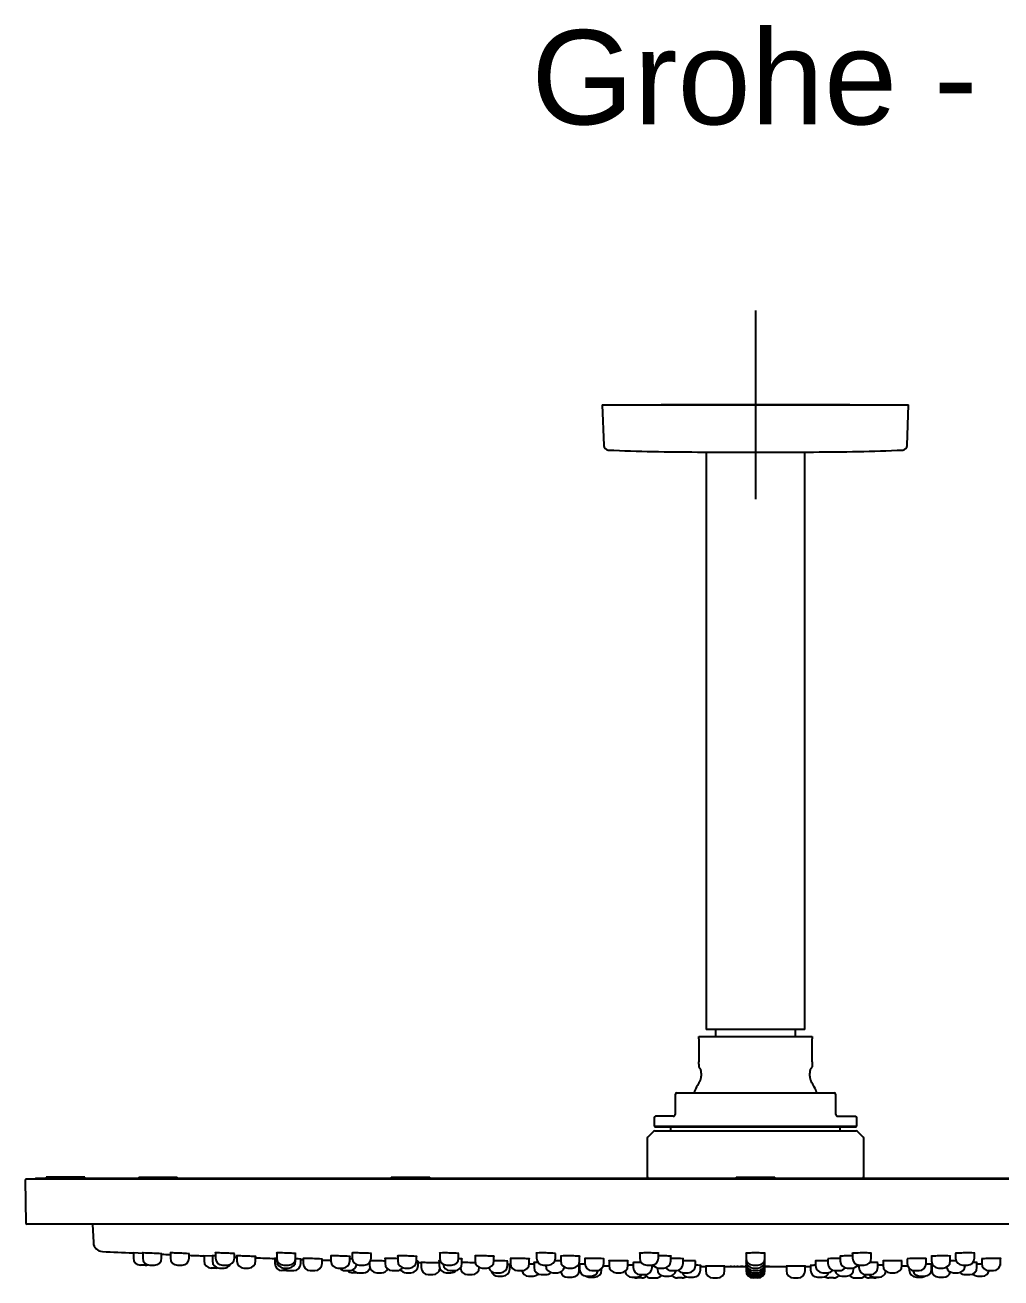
# Model space of a CAD drawing. Header units: millimetres. Extents: x -60 to 7633, y -2614 to 2146.
# Drawn here: x 4665.2 to 4872.3, y -834.6 to -568.9 of the extents above; entities that cross this region are included whole.
import ezdxf
from ezdxf.enums import TextEntityAlignment as Align
from ezdxf.lldxf.tags import DXFTag

# ---------------------------------------------------------------- set-up
doc = ezdxf.new("R2010")
doc.units = ezdxf.units.MM
doc.layers.get('0').update_dxf_attribs({"color": 250})
doc.styles.add('SEACAD_arial_ttf', font='arial.ttf')
tags = doc.linetypes.add('CENTER2', pattern=[28.575, 19.05, -3.175, 3.175, -3.175]).pattern_tags.tags
tags[10:11] = [DXFTag(74, 4), DXFTag(75, 0), DXFTag(340, '0'), DXFTag(46, 0.0), DXFTag(50, 0.0), DXFTag(44, 0.0), DXFTag(45, 0.0)]
tags[8:9] = [DXFTag(74, 4), DXFTag(75, 0), DXFTag(340, '0'), DXFTag(46, 0.0), DXFTag(50, 0.0), DXFTag(44, 0.0), DXFTag(45, 0.0)]
tags[6:7] = [DXFTag(74, 4), DXFTag(75, 0), DXFTag(340, '0'), DXFTag(46, 0.0), DXFTag(50, 0.0), DXFTag(44, 0.0), DXFTag(45, 0.0)]
tags[4:5] = [DXFTag(74, 4), DXFTag(75, 0), DXFTag(340, '0'), DXFTag(46, 0.0), DXFTag(50, 0.0), DXFTag(44, 0.0), DXFTag(45, 0.0)]

msp = doc.modelspace()

# ---------------------------------------------------------------- linework, layer by layer
at = {"linetype": 'CENTER2'}
for p, q in [((4820.18, -629.44), (4820.18, -669.44)), ((4840.18, -649.44), (4800.18, -649.44))]:
    msp.add_line(p, q, dxfattribs=at)
at = {"linetype": 'Continuous'}
for p, q in [((4787.68, -649.44), (4852.68, -649.44)), ((4787.68, -649.44), (4787.98, -658.06)), ((4809.7, -649.44), (4830.66, -649.44)), ((4852.38, -658.06), (4852.68, -649.44)), ((4807.88, -659.44), (4832.48, -659.44)), ((4809.68, -659.44), (4809.68, -781.94)), ((4830.68, -781.94), (4830.68, -659.44)), ((4808.18, -783.94), (4808.18, -783.44)), ((4808.18, -783.44), (4832.18, -783.44)), ((4808.18, -783.94), (4808.18, -788.81)), ((4830.68, -781.94), (4809.68, -781.94)), ((4811.68, -781.94), (4811.68, -783.44)), ((4828.68, -783.44), (4828.68, -781.94)), ((4832.18, -783.44), (4832.18, -783.94)), ((4832.18, -788.81), (4832.18, -783.94)), ((4808.18, -789.29), (4808.18, -788.81)), ((4832.18, -788.81), (4832.18, -789.29)), ((4808.18, -789.29), (4808.18, -789.88)), ((4808.68, -791.21), (4808.68, -791.85)), ((4831.68, -791.85), (4831.68, -791.21)), ((4832.18, -789.29), (4832.18, -789.88)), ((4803.18, -795.87), (4803.18, -795.64)), ((4803.18, -799.84), (4803.18, -795.87)), ((4803.48, -795.34), (4836.88, -795.34)), ((4837.18, -795.64), (4837.18, -795.87)), ((4837.18, -795.87), (4837.18, -799.84)), ((4798.68, -800.64), (4798.68, -802.44)), ((4798.68, -802.44), (4841.68, -802.44)), ((4798.68, -802.44), (4798.88, -802.64)), ((4802.68, -800.34), (4798.98, -800.34)), ((4837.68, -800.34), (4841.38, -800.34)), ((4841.48, -802.64), (4841.68, -802.44)), ((4841.68, -802.44), (4841.68, -800.64)), ((4797.18, -805.15), (4797.18, -813.14)), ((4798.54, -803.58), (4797.33, -804.79)), ((4841.48, -802.64), (4798.88, -802.64)), ((4798.89, -803.44), (4841.48, -803.44)), ((4802.18, -802.84), (4802.18, -803.44)), ((4838.18, -803.44), (4838.18, -802.84)), ((4843.04, -804.79), (4841.83, -803.58)), ((4843.18, -813.14), (4843.18, -805.15)), ((4665.19, -813.95), (4665.35, -822.95)), ((4974.88, -813.64), (4665.49, -813.64)), ((4667.48, -813.44), (4667.28, -813.64)), ((4973.08, -813.64), (4667.28, -813.64)), ((4667.28, -813.64), (4667.28, -813.64)), ((4667.48, -813.44), (4972.88, -813.44)), ((4677.88, -813.24), (4669.68, -813.24)), ((4669.68, -813.24), (4669.68, -813.44)), ((4677.88, -813.44), (4677.88, -813.24)), ((4689.3, -813.24), (4697.5, -813.24)), ((4689.3, -813.24), (4689.3, -813.44)), ((4697.5, -813.44), (4697.5, -813.24)), ((4742.88, -813.24), (4751.08, -813.24)), ((4742.88, -813.24), (4742.88, -813.44)), ((4751.08, -813.44), (4751.08, -813.24)), ((4816.08, -813.24), (4824.28, -813.24)), ((4816.08, -813.24), (4816.08, -813.44)), ((4824.28, -813.44), (4824.28, -813.24)), ((4974.72, -823.24), (4665.65, -823.24)), ((4679.48, -823.24), (4679.69, -827.13)), ((4690.22, -829.41), (4688.13, -829.32)), ((4688.18, -829.3), (4688.18, -830.41)), ((4690.16, -829.3), (4690.16, -830.41)), ((4694.16, -830.41), (4694.16, -829.49)), ((4696.02, -829.3), (4696.02, -830.41)), ((4700.02, -830.41), (4700.02, -829.49)), ((4704.99, -830.02), (4703.13, -829.95)), ((4703.18, -829.91), (4703.18, -831.02)), ((4704.93, -829.91), (4704.93, -831.02)), ((4705.6, -829.3), (4705.6, -830.41)), ((4709.6, -830.41), (4709.6, -829.48)), ((4710.12, -829.91), (4710.12, -831.02)), ((4714.12, -831.02), (4714.12, -830.09)), ((4718.6, -830.51), (4718.13, -830.49)), ((4718.18, -830.45), (4718.18, -831.56)), ((4718.59, -829.91), (4718.59, -831.02)), ((4718.6, -829.3), (4718.6, -830.41)), ((4722.59, -831.02), (4722.59, -830.56)), ((4722.6, -830.41), (4722.6, -829.47)), ((4723.7, -831.56), (4723.7, -830.63)), ((4724.21, -830.45), (4724.21, -831.56)), ((4728.21, -831.56), (4728.21, -830.62)), ((4730.09, -829.91), (4730.09, -831.02)), ((4734.09, -831.02), (4734.09, -830.07)), ((4734.62, -829.3), (4734.62, -830.41)), ((4738.31, -831.33), (4738.31, -832.02)), ((4738.62, -830.41), (4738.62, -829.45)), ((4741.58, -830.45), (4741.58, -831.56)), ((4744.26, -829.91), (4744.26, -831.02)), ((4748.26, -831.02), (4748.26, -830.06)), ((4748.57, -832.02), (4748.57, -831.07)), ((4749.25, -831.3), (4749.25, -832.41)), ((4753.07, -830.91), (4753.07, -832.02)), ((4753.18, -829.3), (4753.18, -830.41)), ((4757.18, -830.41), (4757.18, -829.44)), ((4757.9, -831.56), (4757.9, -830.6)), ((4760.68, -829.91), (4760.68, -831.02)), ((4764.68, -831.02), (4764.68, -830.05)), ((4767.55, -832.02), (4767.55, -831.05)), ((4768.02, -832.73), (4768.02, -831.76)), ((4768.18, -830.45), (4768.18, -831.56)), ((4772.18, -831.56), (4772.18, -830.59)), ((4773.19, -831.3), (4773.19, -832.41)), ((4773.72, -829.3), (4773.72, -830.41)), ((4777.72, -830.41), (4777.72, -829.42)), ((4778.85, -829.91), (4778.85, -831.02)), ((4782.83, -831.7), (4782.83, -832.73)), ((4782.85, -831.02), (4782.85, -830.04)), ((4783.98, -830.45), (4783.98, -831.56)), ((4787.98, -831.56), (4787.98, -830.57)), ((4789.11, -831), (4789.11, -832.02)), ((4793.11, -832.02), (4793.11, -831.03)), ((4794.24, -831.39), (4794.24, -832.41)), ((4795.61, -829.38), (4795.61, -830.41)), ((4799.61, -830.41), (4799.61, -829.41)), ((4802.21, -831.02), (4802.21, -830.02)), ((4804.82, -831.56), (4804.82, -830.56)), ((4807.42, -832.02), (4807.42, -831.02)), ((4818.18, -829.4), (4818.18, -830.41)), ((4818.18, -830.41), (4818.18, -831.02)), ((4818.18, -831.02), (4818.18, -831.56)), ((4818.18, -831.56), (4818.18, -832.02)), ((4822.18, -830.41), (4822.18, -829.39)), ((4822.18, -831.02), (4822.18, -830.41)), ((4822.18, -831.56), (4822.18, -831.02)), ((4822.18, -832.02), (4822.18, -831.56)), ((4832.94, -831.03), (4832.94, -832.02)), ((4835.55, -830.56), (4835.55, -831.56)), ((4838.15, -830.03), (4838.15, -831.02)), ((4840.76, -829.41), (4840.76, -830.41)), ((4844.76, -830.41), (4844.76, -829.38)), ((4846.12, -832.41), (4846.12, -831.39)), ((4847.25, -831.04), (4847.25, -832.02)), ((4851.25, -832.02), (4851.25, -830.99)), ((4852.38, -830.58), (4852.38, -831.56)), ((4856.38, -831.56), (4856.38, -830.45)), ((4857.52, -830.04), (4857.52, -831.02)), ((4857.54, -832.73), (4857.54, -831.7)), ((4861.52, -831.02), (4861.52, -829.91)), ((4862.65, -829.43), (4862.65, -830.41)), ((4866.65, -830.41), (4866.65, -829.3)), ((4867.18, -832.41), (4867.18, -831.3)), ((4868.18, -830.59), (4868.18, -831.56)), ((4872.18, -831.56), (4872.18, -830.45)), ((4690.68, -831.91), (4689.68, -831.91)), ((4691.66, -831.91), (4692.66, -831.91)), ((4697.52, -831.91), (4698.52, -831.91)), ((4705.68, -832.52), (4704.68, -832.52)), ((4706.43, -832.52), (4707.43, -832.52)), ((4707.1, -831.91), (4708.1, -831.91)), ((4711.62, -832.52), (4712.62, -832.52)), ((4720.68, -833.06), (4719.68, -833.06)), ((4720.09, -832.52), (4721.09, -832.52)), ((4720.1, -831.91), (4721.1, -831.91)), ((4721.2, -833.06), (4722.2, -833.06)), ((4725.71, -833.06), (4726.71, -833.06)), ((4731.59, -832.52), (4732.59, -832.52)), ((4733.08, -833.06), (4734.08, -833.06)), ((4735.68, -833.52), (4734.68, -833.52)), ((4735.97, -833.52), (4736.97, -833.52)), ((4736.12, -831.91), (4737.12, -831.91)), ((4739.81, -833.52), (4740.81, -833.52)), ((4743.08, -833.06), (4744.08, -833.06)), ((4745.76, -832.52), (4746.76, -832.52)), ((4746.07, -833.52), (4747.07, -833.52)), ((4750.75, -833.91), (4751.75, -833.91)), ((4754.57, -833.52), (4755.57, -833.52)), ((4754.68, -831.91), (4755.68, -831.91)), ((4755.4, -833.06), (4756.4, -833.06)), ((4759.06, -833.91), (4760.06, -833.91)), ((4761.56, -832.41), (4761.56, -832.39)), ((4762.18, -832.52), (4763.18, -832.52)), ((4765.05, -833.52), (4766.05, -833.52)), ((4765.52, -834.23), (4766.52, -834.23)), ((4769.68, -833.06), (4770.68, -833.06)), ((4772.05, -834.23), (4773.05, -834.23)), ((4774.69, -833.91), (4775.69, -833.91)), ((4775.22, -831.91), (4776.22, -831.91)), ((4775.68, -831.91), (4775.68, -832.02)), ((4777.18, -833.52), (4778.18, -833.52)), ((4780.35, -832.52), (4781.35, -832.52)), ((4782.79, -832.96), (4782.79, -831.99)), ((4784.33, -834.23), (4785.33, -834.23)), ((4785.48, -833.06), (4786.48, -833.06)), ((4787.54, -832.96), (4787.54, -832.62)), ((4790.61, -833.52), (4791.61, -833.52)), ((4795.74, -833.91), (4796.74, -833.91)), ((4797.11, -831.91), (4798.11, -831.91)), ((4798.24, -832.41), (4798.24, -831.9)), ((4799.37, -832.48), (4799.37, -832.73)), ((4799.71, -832.52), (4800.71, -832.52)), ((4800.87, -834.23), (4801.87, -834.23)), ((4802.32, -833.06), (4803.32, -833.06)), ((4804.92, -833.52), (4805.92, -833.52)), ((4808.5, -832.96), (4808.5, -831.97)), ((4808.5, -832.19), (4809.63, -832.19)), ((4809.63, -832.12), (4809.63, -833.13)), ((4813.63, -833.13), (4813.63, -832.13)), ((4813.63, -832.19), (4818.18, -832.19)), ((4814.4, -832.19), (4814.41, -832.19)), ((4814.41, -832.19), (4814.4, -832.19)), ((4814.41, -832.19), (4814.45, -832.19)), ((4814.45, -832.19), (4814.51, -832.19)), ((4814.51, -832.19), (4814.58, -832.19)), ((4814.58, -832.19), (4814.67, -832.19)), ((4814.82, -832.19), (4814.81, -832.19)), ((4814.81, -832.19), (4814.81, -832.19)), ((4814.86, -832.19), (4814.82, -832.19)), ((4814.82, -832.19), (4814.82, -832.19)), ((4814.91, -832.19), (4814.86, -832.19)), ((4814.86, -832.19), (4814.86, -832.19)), ((4814.99, -832.19), (4814.91, -832.19)), ((4814.91, -832.19), (4814.91, -832.19)), ((4815.07, -832.19), (4814.99, -832.19)), ((4814.99, -832.19), (4814.99, -832.19)), ((4815.07, -832.19), (4815.07, -832.19)), ((4815.24, -832.19), (4815.24, -832.19)), ((4815.41, -832.19), (4815.41, -832.19)), ((4815.66, -832.19), (4815.57, -832.19)), ((4815.57, -832.19), (4815.57, -832.19)), ((4815.73, -832.19), (4815.66, -832.19)), ((4815.66, -832.19), (4815.66, -832.19)), ((4815.79, -832.19), (4815.73, -832.19)), ((4815.73, -832.19), (4815.73, -832.19)), ((4815.79, -832.19), (4815.79, -832.19)), ((4815.83, -832.19), (4815.83, -832.19)), ((4815.84, -832.19), (4815.85, -832.19)), ((4815.85, -832.19), (4815.84, -832.19)), ((4815.85, -832.19), (4815.89, -832.19)), ((4815.89, -832.19), (4815.95, -832.19)), ((4815.95, -832.19), (4816.03, -832.19)), ((4816.03, -832.19), (4816.11, -832.19)), ((4816.26, -832.19), (4816.25, -832.19)), ((4816.25, -832.19), (4816.25, -832.19)), ((4816.3, -832.19), (4816.26, -832.19)), ((4816.26, -832.19), (4816.26, -832.19)), ((4816.36, -832.19), (4816.3, -832.19)), ((4816.3, -832.19), (4816.3, -832.19)), ((4816.43, -832.19), (4816.36, -832.19)), ((4816.36, -832.19), (4816.36, -832.19)), ((4816.52, -832.19), (4816.43, -832.19)), ((4816.43, -832.19), (4816.43, -832.19)), ((4816.52, -832.19), (4816.52, -832.19)), ((4816.61, -832.19), (4816.69, -832.19)), ((4816.68, -832.19), (4816.68, -832.19)), ((4816.69, -832.19), (4816.76, -832.19)), ((4816.76, -832.19), (4816.82, -832.19)), ((4816.82, -832.19), (4816.86, -832.19)), ((4816.86, -832.19), (4816.84, -832.19)), ((4816.84, -832.19), (4816.84, -832.19)), ((4816.85, -832.19), (4816.85, -832.19)), ((4816.87, -832.19), (4816.86, -832.19)), ((4816.86, -832.19), (4816.87, -832.19)), ((4816.86, -832.19), (4816.86, -832.19)), ((4816.87, -832.19), (4816.87, -832.19)), ((4816.87, -832.19), (4816.87, -832.19)), ((4817.1, -832.19), (4817.01, -832.19)), ((4817.01, -832.19), (4817.01, -832.19)), ((4817.17, -832.19), (4817.1, -832.19)), ((4817.1, -832.19), (4817.1, -832.19)), ((4817.23, -832.19), (4817.17, -832.19)), ((4817.17, -832.19), (4817.17, -832.19)), ((4817.22, -832.19), (4817.25, -832.19)), ((4817.27, -832.19), (4817.23, -832.19)), ((4817.23, -832.19), (4817.23, -832.19)), ((4817.25, -832.19), (4817.27, -832.19)), ((4817.28, -832.19), (4817.27, -832.19)), ((4817.27, -832.19), (4817.28, -832.19)), ((4817.27, -832.19), (4817.27, -832.19)), ((4817.28, -832.19), (4817.28, -832.19)), ((4817.28, -832.19), (4817.3, -832.19)), ((4817.3, -832.19), (4817.28, -832.19)), ((4817.33, -832.19), (4817.3, -832.19)), ((4817.39, -832.19), (4817.33, -832.19)), ((4817.47, -832.19), (4817.39, -832.19)), ((4817.55, -832.19), (4817.47, -832.19)), ((4817.69, -832.19), (4817.7, -832.19)), ((4817.69, -832.19), (4817.69, -832.19)), ((4817.7, -832.19), (4817.74, -832.19)), ((4817.7, -832.19), (4817.7, -832.19)), ((4817.74, -832.19), (4817.8, -832.19)), ((4817.74, -832.19), (4817.74, -832.19)), ((4817.8, -832.19), (4817.87, -832.19)), ((4817.8, -832.19), (4817.8, -832.19)), ((4817.87, -832.19), (4817.96, -832.19)), ((4817.87, -832.19), (4817.87, -832.19)), ((4817.96, -832.19), (4817.96, -832.19)), ((4818.13, -832.19), (4818.05, -832.19)), ((4818.12, -832.19), (4818.12, -832.19)), ((4818.18, -832.19), (4818.13, -832.19)), ((4818.18, -832.02), (4818.18, -832.41)), ((4818.18, -832.41), (4818.18, -832.73)), ((4818.18, -832.73), (4818.18, -832.96)), ((4818.18, -832.96), (4818.18, -833.13)), ((4819.68, -831.91), (4820.68, -831.91)), ((4819.68, -832.52), (4820.68, -832.52)), ((4819.68, -833.06), (4820.68, -833.06)), ((4819.68, -833.52), (4820.68, -833.52)), ((4819.68, -833.91), (4820.68, -833.91)), ((4819.68, -834.23), (4820.68, -834.23)), ((4822.18, -832.41), (4822.18, -832.02)), ((4822.18, -832.19), (4826.73, -832.19)), ((4822.18, -832.73), (4822.18, -832.41)), ((4822.18, -832.96), (4822.18, -832.73)), ((4822.18, -833.13), (4822.18, -832.96)), ((4822.19, -832.19), (4822.23, -832.19)), ((4822.2, -832.19), (4822.4, -832.19)), ((4822.32, -832.19), (4822.23, -832.19)), ((4822.23, -832.19), (4822.26, -832.19)), ((4822.23, -832.19), (4822.23, -832.19)), ((4822.26, -832.19), (4822.29, -832.19)), ((4822.29, -832.19), (4822.33, -832.19)), ((4822.39, -832.19), (4822.32, -832.19)), ((4822.32, -832.19), (4822.32, -832.19)), ((4822.33, -832.19), (4822.36, -832.19)), ((4822.36, -832.19), (4822.39, -832.19)), ((4822.47, -832.19), (4822.39, -832.19)), ((4822.39, -832.19), (4822.41, -832.19)), ((4822.39, -832.19), (4822.39, -832.19)), ((4822.4, -832.19), (4822.62, -832.19)), ((4822.41, -832.19), (4822.43, -832.19)), ((4822.43, -832.19), (4822.45, -832.19)), ((4822.45, -832.19), (4822.46, -832.19)), ((4822.46, -832.19), (4822.47, -832.19)), ((4822.53, -832.19), (4822.47, -832.19)), ((4822.47, -832.19), (4822.47, -832.19)), ((4822.47, -832.19), (4822.47, -832.19)), ((4822.47, -832.19), (4822.47, -832.19)), ((4822.47, -832.19), (4822.47, -832.19)), ((4822.62, -832.19), (4822.53, -832.19)), ((4822.53, -832.19), (4822.53, -832.19)), ((4822.69, -832.19), (4822.62, -832.19)), ((4822.62, -832.19), (4822.62, -832.19)), ((4822.76, -832.19), (4822.69, -832.19)), ((4822.69, -832.19), (4822.69, -832.19)), ((4822.82, -832.19), (4822.76, -832.19)), ((4822.76, -832.19), (4822.76, -832.19)), ((4822.76, -832.19), (4823.35, -832.19)), ((4822.87, -832.19), (4822.82, -832.19)), ((4822.82, -832.19), (4822.82, -832.19)), ((4822.92, -832.19), (4822.87, -832.19)), ((4822.87, -832.19), (4822.87, -832.19)), ((4822.97, -832.19), (4822.92, -832.19)), ((4822.92, -832.19), (4822.92, -832.19)), ((4823.01, -832.19), (4822.97, -832.19)), ((4822.97, -832.19), (4822.97, -832.19)), ((4823.06, -832.19), (4823.01, -832.19)), ((4823.01, -832.19), (4823.01, -832.19)), ((4823.1, -832.19), (4823.06, -832.19)), ((4823.06, -832.19), (4823.06, -832.19)), ((4823.12, -832.19), (4823.1, -832.19)), ((4823.1, -832.19), (4823.1, -832.19)), ((4823.12, -832.19), (4823.12, -832.19)), ((4823.18, -832.19), (4823.18, -832.19)), ((4823.18, -832.19), (4823.18, -832.19)), ((4826.73, -832.13), (4826.73, -833.13)), ((4830.73, -833.13), (4830.73, -832.12)), ((4830.73, -832.19), (4831.86, -832.19)), ((4831.86, -831.97), (4831.86, -832.96)), ((4834.44, -833.52), (4835.44, -833.52)), ((4837.05, -833.06), (4838.05, -833.06)), ((4838.49, -834.23), (4839.49, -834.23)), ((4839.65, -832.52), (4840.65, -832.52)), ((4840.99, -832.73), (4840.99, -832.48)), ((4842.12, -831.9), (4842.12, -832.41)), ((4842.26, -831.91), (4843.26, -831.91)), ((4843.62, -833.91), (4844.62, -833.91)), ((4848.75, -833.52), (4849.75, -833.52)), ((4852.82, -832.62), (4852.82, -832.96)), ((4853.88, -833.06), (4854.88, -833.06)), ((4855.04, -834.23), (4856.04, -834.23)), ((4857.58, -831.99), (4857.58, -832.96)), ((4859.02, -832.52), (4860.02, -832.52)), ((4862.18, -833.52), (4863.18, -833.52)), ((4864.15, -831.91), (4865.15, -831.91)), ((4864.68, -832.02), (4864.68, -831.91)), ((4864.68, -833.91), (4865.68, -833.91)), ((4867.31, -834.23), (4868.31, -834.23)), ((4869.68, -833.06), (4870.68, -833.06)), ((4780.29, -834.46), (4781.29, -834.46)), ((4785.04, -834.46), (4786.04, -834.46)), ((4793.97, -834.46), (4794.97, -834.46)), ((4796.06, -834.63), (4795.06, -834.63)), ((4798.03, -834.63), (4799.03, -834.63)), ((4804.61, -834.63), (4803.61, -834.63)), ((4806, -834.46), (4807, -834.46)), ((4811.13, -834.63), (4812.13, -834.63)), ((4819.68, -834.46), (4820.68, -834.46)), ((4820.68, -834.63), (4819.68, -834.63)), ((4828.23, -834.63), (4829.23, -834.63)), ((4833.36, -834.46), (4834.36, -834.46)), ((4836.75, -834.63), (4835.75, -834.63)), ((4841.33, -834.63), (4842.33, -834.63)), ((4845.3, -834.63), (4844.3, -834.63)), ((4845.39, -834.46), (4846.39, -834.46)), ((4854.32, -834.46), (4855.32, -834.46)), ((4859.08, -834.46), (4860.08, -834.46))]:
    msp.add_line(p, q, dxfattribs=at)
for centre, radius, start, end in [((4788.98, -658.02), 1, 182, 267.657), ((4809.38, -159.44), 500, 267.657, 269.8276), ((4830.98, -159.44), 500, 270.1724, 272.343), ((4851.38, -658.02), 1, 272.343, 358), ((4806.68, -791.21), 2, 0, 41.4342), ((4806.68, -791.85), 2, 327.5383, 0), ((4833.68, -791.21), 2, 138.5668, 180), ((4833.68, -791.85), 2, 180, 212.4617), ((4820.18, -800.44), 14, 147.5383, 158.6364), ((4820.18, -800.44), 14, 21.3636, 32.4617), ((4803.48, -795.64), 0.3, 90, 180), ((4836.88, -795.64), 0.3, 0, 90), ((4802.68, -799.84), 0.5, 321.3178, 0), ((4837.68, -799.84), 0.5, 180, 218.6822), ((4798.98, -800.64), 0.3, 90, 180), ((4802.68, -799.84), 0.5, 270, 321.3178), ((4837.68, -799.84), 0.5, 218.6822, 270), ((4841.38, -800.64), 0.3, 0, 90), ((4797.68, -805.15), 0.5, 135, 180), ((4798.89, -803.94), 0.5, 90, 135), ((4802.38, -802.84), 0.2, 90, 180), ((4837.98, -802.84), 0.2, 0, 90), ((4841.48, -803.94), 0.5, 45, 90), ((4842.68, -805.15), 0.5, 0, 45), ((4797.48, -813.14), 0.3, 180, 270), ((4842.88, -813.14), 0.3, 270, 0), ((4665.49, -813.94), 0.3, 90, 181), ((4665.65, -822.94), 0.3, 181, 270), ((4681.69, -827.03), 2, 183, 267.3522), ((4820.18, 2167.77), 3000, 267.35218, 267.47722), ((4689.68, -830.41), 1.5, 180, 270), ((4691.66, -830.41), 1.5, 180, 270), ((4692.66, -830.41), 1.5, 270, 0), ((4820.18, 2167.77), 3000, 267.59239, 267.62804), ((4697.52, -830.41), 1.5, 180, 270), ((4698.52, -830.41), 1.5, 270, 0), ((4820.18, 2167.77), 3000, 267.7045, 267.76401), ((4704.68, -831.02), 1.5, 180, 270), ((4706.43, -831.02), 1.5, 180, 270), ((4707.1, -830.41), 1.5, 180, 270), ((4707.43, -831.02), 1.5, 270, 330.107), ((4708.1, -830.41), 1.5, 270, 0), ((4820.18, 2167.77), 3000, 267.88754, 267.89745), ((4711.62, -831.02), 1.5, 180, 270), ((4712.62, -831.02), 1.5, 270, 0), ((4820.18, 2167.77), 3000, 267.97389, 268.05071), ((4719.68, -831.56), 1.5, 180, 270), ((4720.09, -831.02), 1.5, 180, 270), ((4720.1, -830.41), 1.5, 180, 270), ((4721.09, -831.02), 1.5, 270, 0), ((4721.1, -830.41), 1.5, 270, 0), ((4722.2, -831.56), 1.5, 270, 0), ((4820.18, 2167.77), 3000, 268.15704, 268.16681), ((4725.71, -831.56), 1.5, 180, 270), ((4726.71, -831.56), 1.5, 270, 0), ((4820.18, 2167.77), 3000, 268.24324, 268.27905), ((4731.59, -831.02), 1.5, 180, 270), ((4732.59, -831.02), 1.5, 270, 0), ((4734.08, -831.56), 1.5, 270, 350.7815), ((4736.12, -830.41), 1.5, 180, 270), ((4737.12, -830.41), 1.5, 270, 0), ((4743.08, -831.56), 1.5, 180, 270), ((4745.76, -831.02), 1.5, 180, 270), ((4746.76, -831.02), 1.5, 270, 0), ((4820.18, 2167.77), 3000, 268.63218, 268.64509), ((4754.68, -830.41), 1.5, 180, 270), ((4755.4, -831.56), 1.5, 185.133, 270), ((4755.68, -830.41), 1.5, 270, 0), ((4756.4, -831.56), 1.5, 270, 0), ((4762.18, -831.02), 1.5, 180, 270), ((4763.18, -831.02), 1.5, 270, 0), ((4820.18, 2167.77), 3000, 269.00368, 269.00713), ((4769.68, -831.56), 1.5, 180, 270), ((4770.68, -831.56), 1.5, 270, 0), ((4775.22, -830.41), 1.5, 180, 270), ((4776.22, -830.41), 1.5, 270, 0), ((4780.35, -831.02), 1.5, 180, 270), ((4781.35, -831.02), 1.5, 270, 0), ((4785.48, -831.56), 1.5, 180, 270), ((4786.48, -831.56), 1.5, 270, 0), ((4797.11, -830.41), 1.5, 180, 270), ((4798.11, -830.41), 1.5, 270, 0), ((4800.71, -831.02), 1.5, 270, 0), ((4803.32, -831.56), 1.5, 270, 0), ((4819.68, -830.41), 1.5, 180, 270), ((4819.68, -831.02), 1.5, 180, 270), ((4819.68, -831.56), 1.5, 180, 270), ((4820.68, -830.41), 1.5, 270, 0), ((4820.68, -831.02), 1.5, 270, 0), ((4820.68, -831.56), 1.5, 270, 0), ((4837.05, -831.56), 1.5, 180, 270), ((4839.65, -831.02), 1.5, 180, 270), ((4842.26, -830.41), 1.5, 180, 270), ((4843.26, -830.41), 1.5, 270, 0), ((4853.88, -831.56), 1.5, 180, 270), ((4854.88, -831.56), 1.5, 270, 0), ((4859.02, -831.02), 1.5, 180, 270), ((4860.02, -831.02), 1.5, 270, 0), ((4864.15, -830.41), 1.5, 180, 270), ((4865.15, -830.41), 1.5, 270, 0), ((4869.68, -831.56), 1.5, 180, 270), ((4870.68, -831.56), 1.5, 270, 0), ((4820.18, 2167.77), 3000, 270.99287, 270.99632), ((4690.68, -830.41), 1.5, 270, 288.9654), ((4705.68, -831.02), 1.5, 270, 284.4205), ((4721.2, -831.56), 1.5, 219.8599, 270), ((4720.68, -831.56), 1.5, 270, 279.9666), ((4733.08, -831.56), 1.5, 219.8855, 270), ((4734.68, -832.02), 1.5, 223.7382, 270), ((4735.97, -832.02), 1.5, 215.7309, 270), ((4735.68, -832.02), 1.5, 270, 275.573), ((4736.97, -832.02), 1.5, 270, 340.8965), ((4739.81, -832.02), 1.5, 180, 270), ((4740.81, -832.02), 1.5, 270, 332.0687), ((4744.08, -831.56), 1.5, 270, 323.8265), ((4746.07, -832.02), 1.5, 213.9346, 270), ((4747.07, -832.02), 1.5, 270, 0), ((4750.75, -832.41), 1.5, 180, 270), ((4751.75, -832.41), 1.5, 270, 349.5843), ((4754.57, -832.02), 1.5, 180, 270), ((4755.57, -832.02), 1.5, 270, 317.5625), ((4759.06, -832.41), 1.5, 183.8166, 270), ((4760.06, -832.41), 1.5, 270, 0), ((4765.05, -832.02), 1.5, 196.9208, 270), ((4765.52, -832.73), 1.5, 197.6397, 270), ((4766.05, -832.02), 1.5, 270, 0), ((4766.52, -832.73), 1.5, 270, 0), ((4772.05, -832.73), 1.5, 192.9636, 270), ((4773.05, -832.73), 1.5, 270, 314.5509), ((4774.69, -832.41), 1.5, 180, 270), ((4777.18, -832.02), 1.5, 180, 270), ((4775.69, -832.41), 1.5, 270, 315.5304), ((4778.18, -832.02), 1.5, 270, 347.5278), ((4780.29, -832.96), 1.5, 195.7384, 270), ((4781.29, -832.96), 1.5, 270, 0), ((4784.33, -832.73), 1.5, 180, 270), ((4785.04, -832.96), 1.5, 237.0542, 270), ((4785.33, -832.73), 1.5, 270, 348.3685), ((4786.04, -832.96), 1.5, 270, 0), ((4820.18, 2167.77), 3000, 269.38338, 269.40658), ((4790.61, -832.02), 1.5, 180, 270), ((4791.61, -832.02), 1.5, 270, 0), ((4793.97, -832.96), 1.5, 190.4765, 270), ((4795.74, -832.41), 1.5, 180, 270), ((4794.97, -832.96), 1.5, 270, 320.722), ((4796.06, -833.13), 1.5, 270, 311.035), ((4796.74, -832.41), 1.5, 270, 0), ((4798.03, -833.13), 1.5, 211.6445, 270), ((4799.71, -831.02), 1.5, 214.1484, 270), ((4799.03, -833.13), 1.5, 270, 321.1425), ((4800.87, -832.73), 1.5, 180, 270), ((4802.32, -831.56), 1.5, 217.1165, 270), ((4801.87, -832.73), 1.5, 270, 347.0396), ((4803.61, -833.13), 1.5, 220.5002, 270), ((4804.92, -832.02), 1.5, 220.078, 270), ((4806, -832.96), 1.5, 200.5311, 270), ((4804.61, -833.13), 1.5, 270, 304.4599), ((4805.92, -832.02), 1.5, 270, 0), ((4807, -832.96), 1.5, 270, 0), ((4811.13, -833.13), 1.5, 180, 270), ((4812.13, -833.13), 1.5, 270, 0), ((4814.75, -643.24), 188.94, 269.9763, 270.0256), ((4820.18, 1167.81), 2000, 269.84599, 269.87555), ((4814.77, -626.45), 205.74, 270.0173, 270.0647), ((4814.75, -645.21), 186.97, 270.0763, 270.1258), ((4815.11, -644.57), 187.62, 269.9893, 270.039), ((4815.13, -626.5), 205.69, 270.03, 270.0777), ((4815.12, -644.45), 187.74, 270.0889, 270.1386), ((4816.05, -643.25), 188.94, 270.0176, 270.0669), ((4820.18, 1167.81), 2000, 269.88728, 269.91684), ((4816.06, -626.45), 205.74, 270.0586, 270.106), ((4816.06, -645.21), 186.98, 270.1176, 270.1671), ((4816.42, -644.57), 187.62, 270.0306, 270.0803), ((4816.42, -626.5), 205.69, 270.0713, 270.119), ((4816.42, -644.45), 187.74, 270.1302, 270.1799), ((4817.36, -643.25), 188.94, 270.0589, 270.1081), ((4820.18, 1167.81), 2000, 269.92857, 269.9427), ((4817.36, -626.45), 205.74, 270.0999, 270.1473), ((4817.37, -645.22), 186.98, 270.1589, 270.2083), ((4817.72, -644.57), 187.62, 270.0719, 270.1216), ((4817.72, -626.5), 205.69, 270.1126, 270.1302), ((4819.68, -832.02), 1.5, 180, 270), ((4819.68, -832.41), 1.5, 180, 270), ((4819.68, -832.73), 1.5, 180, 270), ((4819.68, -832.96), 1.5, 180, 270), ((4819.68, -833.13), 1.5, 180, 270), ((4820.68, -832.02), 1.5, 270, 0), ((4820.68, -832.41), 1.5, 270, 0), ((4820.68, -832.73), 1.5, 270, 0), ((4820.68, -832.96), 1.5, 270, 0), ((4820.68, -833.13), 1.5, 270, 0), ((4820.18, 1167.81), 1999.99, 270.05729, 270.06564), ((4820.18, 1167.81), 2000, 270.0573, 270.06923), ((4820.18, 1167.81), 2000, 270.08995, 270.17478), ((4828.23, -833.13), 1.5, 180, 270), ((4829.23, -833.13), 1.5, 270, 0), ((4833.36, -832.96), 1.5, 180, 270), ((4834.44, -832.02), 1.5, 180, 270), ((4834.36, -832.96), 1.5, 270, 339.4689), ((4835.75, -833.13), 1.5, 235.5401, 270), ((4835.44, -832.02), 1.5, 270, 319.922), ((4836.75, -833.13), 1.5, 270, 319.4998), ((4838.49, -832.73), 1.5, 192.9604, 270), ((4838.05, -831.56), 1.5, 270, 322.8835), ((4839.49, -832.73), 1.5, 270, 0), ((4841.33, -833.13), 1.5, 218.8575, 270), ((4840.65, -831.02), 1.5, 270, 325.8516), ((4843.62, -832.41), 1.5, 180, 270), ((4842.33, -833.13), 1.5, 270, 328.3555), ((4844.3, -833.13), 1.5, 228.965, 270), ((4845.39, -832.96), 1.5, 219.278, 270), ((4844.62, -832.41), 1.5, 270, 0), ((4846.39, -832.96), 1.5, 270, 349.5235), ((4848.75, -832.02), 1.5, 180, 270), ((4849.75, -832.02), 1.5, 270, 0), ((4820.18, 2167.77), 3000, 270.59342, 270.61662), ((4854.32, -832.96), 1.5, 180, 270), ((4855.04, -832.73), 1.5, 191.6315, 270), ((4855.32, -832.96), 1.5, 270, 302.9458), ((4856.04, -832.73), 1.5, 270, 0), ((4859.08, -832.96), 1.5, 180, 270), ((4860.08, -832.96), 1.5, 270, 344.2616), ((4862.18, -832.02), 1.5, 192.4722, 270), ((4863.18, -832.02), 1.5, 270, 0), ((4864.68, -832.41), 1.5, 224.4696, 270), ((4865.68, -832.41), 1.5, 270, 0), ((4867.31, -832.73), 1.5, 225.4491, 270), ((4868.31, -832.73), 1.5, 270, 347.0364), ((4795.06, -833.13), 1.5, 243.0757, 270), ((4845.3, -833.13), 1.5, 270, 296.9243)]:
    msp.add_arc(centre, radius, start, end, dxfattribs=at)
for points, knots in [([(4693.62, -829.46), (4693.24, -829.44), (4692.71, -829.42), (4691.64, -829.37), (4691.1, -829.35), (4690.34, -829.32), (4690.11, -829.32), (4690.11, -829.32), (4690.12, -829.33), (4690.15, -829.33)], [0, 0, 0, 0, 0.125, 0.125, 0.25, 0.25, 0.375, 0.375, 0.4072899, 0.4072899, 0.4072899, 0.4072899]), ([(4699.48, -829.45), (4699.1, -829.43), (4698.57, -829.4), (4697.5, -829.36), (4696.97, -829.34), (4696.2, -829.32), (4695.98, -829.32), (4695.97, -829.33), (4695.97, -829.33), (4695.97, -829.33)], [0, 0, 0, 0, 0.125, 0.125, 0.25, 0.25, 0.375, 0.375, 0.3762044, 0.3762044, 0.3762044, 0.3762044]), ([(4705.58, -829.96), (4705.54, -829.96), (4705.51, -829.96), (4705.1, -829.95), (4704.88, -829.94), (4704.88, -829.95), (4704.89, -829.95), (4704.92, -829.95)], [0.2388243, 0.2388243, 0.2388243, 0.2388243, 0.25, 0.25, 0.375, 0.375, 0.4057825, 0.4057825, 0.4057825, 0.4057825]), ([(4709.06, -829.43), (4708.68, -829.41), (4708.15, -829.39), (4707.08, -829.35), (4706.54, -829.33), (4705.78, -829.32), (4705.55, -829.32), (4705.55, -829.33), (4705.55, -829.33), (4705.55, -829.33)], [0, 0, 0, 0, 0.125, 0.125, 0.25, 0.25, 0.375, 0.375, 0.3763016, 0.3763016, 0.3763016, 0.3763016]), ([(4713.56, -830.06), (4713.18, -830.04), (4712.64, -830.02), (4711.58, -829.98), (4711.04, -829.96), (4710.29, -829.94), (4710.07, -829.94), (4710.07, -829.95), (4710.08, -829.95), (4710.11, -829.96)], [0, 0, 0, 0, 0.125, 0.125, 0.25, 0.25, 0.375, 0.375, 0.4054591, 0.4054591, 0.4054591, 0.4054591]), ([(4714.17, -830.1), (4714.17, -830.1), (4714.17, -830.1), (4714.17, -830.09), (4713.95, -830.08), (4713.56, -830.06)], [0.8743467, 0.8743467, 0.8743467, 0.8743467, 0.875, 0.875, 1, 1, 1, 1]), ([(4718.54, -829.96), (4718.54, -829.96), (4718.54, -829.96), (4718.54, -829.96), (4718.55, -829.96), (4718.58, -829.96)], [0.37446443, 0.37446443, 0.37446443, 0.37446443, 0.375, 0.375, 0.40513298, 0.40513298, 0.40513298, 0.40513298]), ([(4722.06, -829.42), (4721.68, -829.4), (4721.15, -829.37), (4720.08, -829.34), (4719.54, -829.32), (4718.78, -829.32), (4718.55, -829.33), (4718.55, -829.34), (4718.55, -829.34), (4718.55, -829.34)], [0, 0, 0, 0, 0.125, 0.125, 0.25, 0.25, 0.375, 0.375, 0.3763699, 0.3763699, 0.3763699, 0.3763699]), ([(4723.75, -830.63), (4723.75, -830.63), (4723.75, -830.63), (4723.75, -830.63), (4723.52, -830.62), (4723.14, -830.6)], [0.8733154, 0.8733154, 0.8733154, 0.8733154, 0.875, 0.875, 1, 1, 1, 1]), ([(4727.65, -830.59), (4727.26, -830.57), (4726.72, -830.55), (4725.66, -830.52), (4725.12, -830.51), (4724.37, -830.49), (4724.16, -830.49), (4724.17, -830.5), (4724.18, -830.5), (4724.2, -830.5)], [0, 0, 0, 0, 0.125, 0.125, 0.25, 0.25, 0.375, 0.375, 0.4045159, 0.4045159, 0.4045159, 0.4045159]), ([(4728.26, -830.63), (4728.26, -830.63), (4728.26, -830.63), (4728.26, -830.62), (4728.03, -830.61), (4727.65, -830.59)], [0.8731506, 0.8731506, 0.8731506, 0.8731506, 0.875, 0.875, 1, 1, 1, 1]), ([(4733.53, -830.03), (4733.15, -830.01), (4732.61, -829.99), (4731.54, -829.96), (4731.01, -829.95), (4730.26, -829.94), (4730.04, -829.95), (4730.04, -829.97), (4730.05, -829.97), (4730.08, -829.97)], [0, 0, 0, 0, 0.125, 0.125, 0.25, 0.25, 0.375, 0.375, 0.4047918, 0.4047918, 0.4047918, 0.4047918]), ([(4734.14, -830.08), (4734.14, -830.08), (4734.14, -830.08), (4734.14, -830.07), (4733.92, -830.05), (4733.53, -830.03)], [0.8743339, 0.8743339, 0.8743339, 0.8743339, 0.875, 0.875, 1, 1, 1, 1]), ([(4738.08, -829.4), (4737.7, -829.38), (4737.17, -829.36), (4736.1, -829.33), (4735.57, -829.32), (4734.8, -829.32), (4734.58, -829.34), (4734.57, -829.35), (4734.57, -829.35), (4734.57, -829.35)], [0, 0, 0, 0, 0.125, 0.125, 0.25, 0.25, 0.375, 0.375, 0.3763963, 0.3763963, 0.3763963, 0.3763963]), ([(4741.59, -831.04), (4741.23, -831.03), (4740.78, -831.02), (4739.78, -830.99), (4739.25, -830.98), (4738.71, -830.97), (4738.58, -830.97), (4738.49, -830.97)], [0.017695, 0.017695, 0.017695, 0.017695, 0.125, 0.125, 0.25, 0.25, 0.3007, 0.3007, 0.3007, 0.3007]), ([(4744.27, -830.54), (4744.04, -830.53), (4743.8, -830.52), (4743.02, -830.5), (4742.49, -830.49), (4741.74, -830.49), (4741.52, -830.5), (4741.53, -830.51), (4741.54, -830.52), (4741.57, -830.52)], [0.0681058, 0.0681058, 0.0681058, 0.0681058, 0.125, 0.125, 0.25, 0.25, 0.375, 0.375, 0.4038519, 0.4038519, 0.4038519, 0.4038519]), ([(4747.71, -830.02), (4747.32, -830), (4746.79, -829.98), (4745.72, -829.95), (4745.18, -829.94), (4744.43, -829.95), (4744.21, -829.96), (4744.21, -829.98), (4744.23, -829.98), (4744.25, -829.99)], [0, 0, 0, 0, 0.125, 0.125, 0.25, 0.25, 0.375, 0.375, 0.4044401, 0.4044401, 0.4044401, 0.4044401]), ([(4748.31, -830.07), (4748.31, -830.07), (4748.31, -830.07), (4748.31, -830.06), (4748.09, -830.04), (4747.71, -830.02)], [0.8743629, 0.8743629, 0.8743629, 0.8743629, 0.875, 0.875, 1, 1, 1, 1]), ([(4752.7, -831.44), (4752.31, -831.43), (4751.78, -831.42), (4750.71, -831.39), (4750.18, -831.38), (4749.42, -831.37), (4749.2, -831.36), (4749.2, -831.37), (4749.21, -831.37), (4749.24, -831.37)], [0, 0, 0, 0, 0.125, 0.125, 0.25, 0.25, 0.375, 0.375, 0.4074593, 0.4074593, 0.4074593, 0.4074593]), ([(4753.28, -830.97), (4753.11, -830.97), (4753.02, -830.97), (4753.02, -830.98), (4753.03, -830.99), (4753.06, -830.99)], [0.2950435, 0.2950435, 0.2950435, 0.2950435, 0.375, 0.375, 0.4071183, 0.4071183, 0.4071183, 0.4071183]), ([(4756.65, -829.39), (4756.27, -829.37), (4755.74, -829.35), (4754.67, -829.32), (4754.13, -829.32), (4753.36, -829.33), (4753.14, -829.35), (4753.13, -829.37), (4753.13, -829.37), (4753.13, -829.37)], [0, 0, 0, 0, 0.125, 0.125, 0.25, 0.25, 0.375, 0.375, 0.3763929, 0.3763929, 0.3763929, 0.3763929]), ([(4757.95, -830.61), (4757.95, -830.61), (4757.95, -830.61), (4757.95, -830.59), (4757.72, -830.57), (4757.34, -830.55)], [0.8730071, 0.8730071, 0.8730071, 0.8730071, 0.875, 0.875, 1, 1, 1, 1]), ([(4760.78, -831.42), (4760.43, -831.41), (4760, -831.4), (4759.03, -831.38), (4758.49, -831.37), (4758.03, -831.37), (4757.96, -831.36), (4757.89, -831.36)], [0.023227, 0.023227, 0.023227, 0.023227, 0.125, 0.125, 0.25, 0.25, 0.2765183, 0.2765183, 0.2765183, 0.2765183]), ([(4764.13, -830), (4763.74, -829.98), (4763.21, -829.97), (4762.14, -829.95), (4761.61, -829.94), (4760.85, -829.95), (4760.63, -829.97), (4760.63, -829.98)], [0, 0, 0, 0, 0.125, 0.125, 0.25, 0.25, 0.3745401, 0.3745401, 0.3745401, 0.3745401]), ([(4764.73, -830.06), (4764.73, -830.06), (4764.73, -830.06), (4764.73, -830.05), (4764.51, -830.02), (4764.13, -830)], [0.874414, 0.874414, 0.874414, 0.874414, 0.875, 0.875, 1, 1, 1, 1]), ([(4767, -831.02), (4766.62, -831), (4766.09, -830.99), (4765.25, -830.97), (4764.95, -830.97), (4764.67, -830.97)], [0, 0, 0, 0, 0.125, 0.125, 0.1959764, 0.1959764, 0.1959764, 0.1959764]), ([(4768.07, -831.76), (4768.07, -831.76), (4768.07, -831.76), (4768.07, -831.76), (4767.88, -831.76), (4767.55, -831.75)], [0.8745876, 0.8745876, 0.8745876, 0.8745876, 0.875, 0.875, 0.9900341, 0.9900341, 0.9900341, 0.9900341]), ([(4771.62, -830.54), (4771.23, -830.53), (4770.69, -830.51), (4769.62, -830.49), (4769.09, -830.49), (4768.35, -830.5), (4768.13, -830.51), (4768.13, -830.53)], [0, 0, 0, 0, 0.125, 0.125, 0.25, 0.25, 0.3732714, 0.3732714, 0.3732714, 0.3732714]), ([(4772.23, -830.6), (4772.23, -830.6), (4772.23, -830.6), (4772.23, -830.58), (4772, -830.56), (4771.62, -830.54)], [0.8730932, 0.8730932, 0.8730932, 0.8730932, 0.875, 0.875, 1, 1, 1, 1]), ([(4773.2, -831.72), (4772.99, -831.71), (4772.77, -831.71), (4772.41, -831.7), (4772.28, -831.7), (4772.15, -831.7)], [0.07343476, 0.07343476, 0.07343476, 0.07343476, 0.125, 0.125, 0.15609293, 0.15609293, 0.15609293, 0.15609293]), ([(4774.1, -831.36), (4773.97, -831.36), (4773.85, -831.36), (4773.36, -831.37), (4773.14, -831.37), (4773.14, -831.38), (4773.14, -831.38), (4773.14, -831.38)], [0.2143007, 0.2143007, 0.2143007, 0.2143007, 0.25, 0.25, 0.375, 0.375, 0.3750696, 0.3750696, 0.3750696, 0.3750696]), ([(4777.18, -829.37), (4776.8, -829.35), (4776.27, -829.34), (4775.2, -829.32), (4774.66, -829.32), (4773.9, -829.34), (4773.67, -829.36), (4773.67, -829.38), (4773.67, -829.38), (4773.67, -829.38)], [0, 0, 0, 0, 0.125, 0.125, 0.25, 0.25, 0.375, 0.375, 0.3763488, 0.3763488, 0.3763488, 0.3763488]), ([(4778.89, -831), (4778.54, -830.99), (4778.12, -830.98), (4777.66, -830.97), (4777.63, -830.97), (4777.6, -830.97)], [0.0256738, 0.0256738, 0.0256738, 0.0256738, 0.125, 0.125, 0.1319902, 0.1319902, 0.1319902, 0.1319902]), ([(4782.3, -829.99), (4781.91, -829.97), (4781.38, -829.96), (4780.31, -829.94), (4779.77, -829.94), (4779.02, -829.96), (4778.8, -829.98), (4778.8, -830)], [0, 0, 0, 0, 0.125, 0.125, 0.25, 0.25, 0.3746027, 0.3746027, 0.3746027, 0.3746027]), ([(4782.9, -830.05), (4782.9, -830.05), (4782.9, -830.05), (4782.9, -830.03), (4782.68, -830.01), (4782.3, -829.99)], [0.8744809, 0.8744809, 0.8744809, 0.8744809, 0.875, 0.875, 1, 1, 1, 1]), ([(4783.99, -831.69), (4783.76, -831.69), (4783.55, -831.69), (4783, -831.69), (4782.78, -831.69), (4782.78, -831.7)], [0.1918229, 0.1918229, 0.1918229, 0.1918229, 0.25, 0.25, 0.3746474, 0.3746474, 0.3746474, 0.3746474]), ([(4787.41, -830.53), (4787.03, -830.52), (4786.49, -830.5), (4785.42, -830.49), (4784.89, -830.49), (4784.15, -830.51), (4783.93, -830.52), (4783.93, -830.54)], [0, 0, 0, 0, 0.125, 0.125, 0.25, 0.25, 0.3734075, 0.3734075, 0.3734075, 0.3734075]), ([(4788.03, -830.59), (4788.03, -830.58), (4788.03, -830.58), (4788.03, -830.57), (4787.8, -830.55), (4787.41, -830.53)], [0.8732353, 0.8732353, 0.8732353, 0.8732353, 0.875, 0.875, 1, 1, 1, 1]), ([(4792.57, -831), (4792.19, -830.99), (4791.66, -830.98), (4790.59, -830.96), (4790.05, -830.97), (4789.29, -830.98), (4789.06, -830.99), (4789.06, -831), (4789.06, -831), (4789.06, -831)], [0, 0, 0, 0, 0.125, 0.125, 0.25, 0.25, 0.375, 0.375, 0.3758398, 0.3758398, 0.3758398, 0.3758398]), ([(4795.98, -831.37), (4795.54, -831.36), (4795.11, -831.36), (4794.41, -831.37), (4794.19, -831.38), (4794.19, -831.4), (4794.19, -831.4), (4794.19, -831.4)], [0.1451244, 0.1451244, 0.1451244, 0.1451244, 0.25, 0.25, 0.375, 0.375, 0.3750926, 0.3750926, 0.3750926, 0.3750926]), ([(4799.07, -829.36), (4798.69, -829.34), (4798.16, -829.33), (4797.09, -829.32), (4796.55, -829.32), (4795.79, -829.35), (4795.56, -829.37), (4795.56, -829.39), (4795.56, -829.4), (4795.56, -829.4)], [0, 0, 0, 0, 0.125, 0.125, 0.25, 0.25, 0.375, 0.375, 0.3762622, 0.3762622, 0.3762622, 0.3762622]), ([(4801.66, -829.98), (4801.28, -829.96), (4800.74, -829.95), (4800, -829.95), (4799.8, -829.94), (4799.6, -829.95)], [0, 0, 0, 0, 0.125, 0.125, 0.1727618, 0.1727618, 0.1727618, 0.1727618]), ([(4802.26, -830.04), (4802.26, -830.04), (4802.26, -830.04), (4802.26, -830.02), (4802.04, -830), (4801.66, -829.98)], [0.8745589, 0.8745589, 0.8745589, 0.8745589, 0.875, 0.875, 1, 1, 1, 1]), ([(4804.25, -830.52), (4803.87, -830.51), (4803.33, -830.5), (4802.6, -830.49), (4802.4, -830.49), (4802.21, -830.49)], [0, 0, 0, 0, 0.125, 0.125, 0.1716042, 0.1716042, 0.1716042, 0.1716042]), ([(4804.87, -830.57), (4804.87, -830.57), (4804.87, -830.57), (4804.86, -830.56), (4804.64, -830.54), (4804.25, -830.52)], [0.8734271, 0.8734271, 0.8734271, 0.8734271, 0.875, 0.875, 1, 1, 1, 1]), ([(4806.88, -830.99), (4806.5, -830.98), (4805.97, -830.97), (4805.22, -830.97), (4805.01, -830.97), (4804.81, -830.97)], [0, 0, 0, 0, 0.125, 0.125, 0.1739342, 0.1739342, 0.1739342, 0.1739342]), ([(4821.64, -829.35), (4821.26, -829.33), (4820.73, -829.32), (4819.66, -829.32), (4819.12, -829.33), (4818.36, -829.36), (4818.14, -829.39), (4818.13, -829.41), (4818.13, -829.41), (4818.13, -829.41)], [0, 0, 0, 0, 0.125, 0.125, 0.25, 0.25, 0.375, 0.375, 0.3761331, 0.3761331, 0.3761331, 0.3761331]), ([(4818.19, -831.01), (4818.15, -831.02), (4818.13, -831.02), (4818.13, -831.02), (4818.13, -831.02), (4818.13, -831.02)], [0.33920758, 0.33920758, 0.33920758, 0.33920758, 0.375, 0.375, 0.37570295, 0.37570295, 0.37570295, 0.37570295]), ([(4818.26, -831.4), (4818.18, -831.4), (4818.13, -831.41), (4818.13, -831.41), (4818.13, -831.41), (4818.13, -831.41)], [0.31991087, 0.31991087, 0.31991087, 0.31991087, 0.375, 0.375, 0.37511171, 0.37511171, 0.37511171, 0.37511171]), ([(4835.56, -830.97), (4835.36, -830.97), (4835.15, -830.97), (4834.41, -830.97), (4833.88, -830.98), (4833.12, -831), (4832.89, -831.02), (4832.89, -831.03), (4832.89, -831.03), (4832.89, -831.03)], [0.0769879, 0.0769879, 0.0769879, 0.0769879, 0.125, 0.125, 0.25, 0.25, 0.375, 0.375, 0.3756007, 0.3756007, 0.3756007, 0.3756007]), ([(4838.16, -830.49), (4837.96, -830.49), (4837.75, -830.49), (4837, -830.5), (4836.46, -830.51), (4835.72, -830.54), (4835.5, -830.56), (4835.5, -830.57)], [0.0754221, 0.0754221, 0.0754221, 0.0754221, 0.125, 0.125, 0.25, 0.25, 0.3740761, 0.3740761, 0.3740761, 0.3740761]), ([(4840.77, -829.95), (4840.57, -829.94), (4840.36, -829.95), (4839.61, -829.95), (4839.08, -829.96), (4838.32, -830), (4838.1, -830.02), (4838.1, -830.04)], [0.0762095, 0.0762095, 0.0762095, 0.0762095, 0.125, 0.125, 0.25, 0.25, 0.374843, 0.374843, 0.374843, 0.374843]), ([(4844.22, -829.34), (4843.83, -829.32), (4843.3, -829.32), (4842.23, -829.33), (4841.7, -829.34), (4840.94, -829.38), (4840.71, -829.4), (4840.71, -829.43), (4840.71, -829.43), (4840.71, -829.43)], [0, 0, 0, 0, 0.125, 0.125, 0.25, 0.25, 0.375, 0.375, 0.375964, 0.375964, 0.375964, 0.375964]), ([(4850.71, -830.97), (4850.33, -830.97), (4849.79, -830.96), (4848.72, -830.97), (4848.19, -830.99), (4847.43, -831.01), (4847.21, -831.03), (4847.2, -831.04), (4847.2, -831.04), (4847.2, -831.04)], [0, 0, 0, 0, 0.125, 0.125, 0.25, 0.25, 0.375, 0.375, 0.3754792, 0.3754792, 0.3754792, 0.3754792]), ([(4855.83, -830.5), (4855.44, -830.49), (4854.91, -830.49), (4853.84, -830.5), (4853.31, -830.52), (4852.55, -830.55), (4852.33, -830.57), (4852.33, -830.59)], [0, 0, 0, 0, 0.125, 0.125, 0.25, 0.25, 0.3743599, 0.3743599, 0.3743599, 0.3743599]), ([(4856.43, -830.54), (4856.43, -830.54), (4856.43, -830.54), (4856.43, -830.52), (4856.21, -830.51), (4855.83, -830.5)], [0.8742231, 0.8742231, 0.8742231, 0.8742231, 0.875, 0.875, 1, 1, 1, 1]), ([(4860.96, -829.95), (4860.58, -829.94), (4860.05, -829.94), (4858.98, -829.96), (4858.44, -829.97), (4857.69, -830.01), (4857.47, -830.03), (4857.47, -830.05)], [0, 0, 0, 0, 0.125, 0.125, 0.25, 0.25, 0.3749285, 0.3749285, 0.3749285, 0.3749285]), ([(4861.57, -830), (4861.57, -830), (4861.57, -830), (4861.56, -829.98), (4861.35, -829.96), (4860.96, -829.95)], [0.8748177, 0.8748177, 0.8748177, 0.8748177, 0.875, 0.875, 1, 1, 1, 1]), ([(4862.77, -830.97), (4862.74, -830.97), (4862.71, -830.97), (4862.26, -830.98), (4861.83, -830.99), (4861.48, -831)], [0.1184975, 0.1184975, 0.1184975, 0.1184975, 0.125, 0.125, 0.2247334, 0.2247334, 0.2247334, 0.2247334]), ([(4866.1, -829.33), (4865.72, -829.32), (4865.19, -829.32), (4864.12, -829.33), (4863.58, -829.35), (4862.82, -829.39), (4862.6, -829.42), (4862.6, -829.44), (4862.6, -829.44), (4862.6, -829.44)], [0, 0, 0, 0, 0.125, 0.125, 0.25, 0.25, 0.375, 0.375, 0.3757595, 0.3757595, 0.3757595, 0.3757595]), ([(4868.21, -831.7), (4868.08, -831.7), (4867.95, -831.7), (4867.6, -831.71), (4867.38, -831.71), (4867.17, -831.72)], [0.09411515, 0.09411515, 0.09411515, 0.09411515, 0.125, 0.125, 0.1759844, 0.1759844, 0.1759844, 0.1759844]), ([(4871.63, -830.5), (4871.24, -830.49), (4870.71, -830.49), (4869.64, -830.51), (4869.11, -830.53), (4868.35, -830.56), (4868.13, -830.58), (4868.13, -830.6)], [0, 0, 0, 0, 0.125, 0.125, 0.25, 0.25, 0.3746605, 0.3746605, 0.3746605, 0.3746605]), ([(4872.23, -830.53), (4872.23, -830.53), (4872.23, -830.53), (4872.23, -830.51), (4872.01, -830.5), (4871.63, -830.5)], [0.8745345, 0.8745345, 0.8745345, 0.8745345, 0.875, 0.875, 1, 1, 1, 1]), ([(4782.84, -831.99), (4782.84, -831.99), (4782.84, -831.99), (4782.84, -831.99), (4782.71, -831.99), (4782.48, -831.98)], [0.87449774, 0.87449774, 0.87449774, 0.87449774, 0.875, 0.875, 0.96972985, 0.96972985, 0.96972985, 0.96972985]), ([(4798.69, -832.12), (4798.64, -832.12), (4798.58, -832.12), (4798.43, -832.12), (4798.33, -832.11), (4798.24, -832.11)], [0.11195185, 0.11195185, 0.11195185, 0.11195185, 0.125, 0.125, 0.14749115, 0.14749115, 0.14749115, 0.14749115]), ([(4808.55, -831.97), (4808.55, -831.97), (4808.55, -831.97), (4808.55, -831.96), (4808.33, -831.96), (4807.95, -831.95)], [0.8744589, 0.8744589, 0.8744589, 0.8744589, 0.875, 0.875, 1, 1, 1, 1]), ([(4813.08, -832.12), (4812.69, -832.11), (4812.16, -832.11), (4811.09, -832.11), (4810.56, -832.11), (4809.8, -832.11), (4809.58, -832.11), (4809.58, -832.12)], [0, 0, 0, 0, 0.125, 0.125, 0.25, 0.25, 0.3746838, 0.3746838, 0.3746838, 0.3746838]), ([(4813.68, -832.13), (4813.68, -832.13), (4813.68, -832.13), (4813.68, -832.13), (4813.46, -832.12), (4813.08, -832.12)], [0.8745578, 0.8745578, 0.8745578, 0.8745578, 0.875, 0.875, 1, 1, 1, 1]), ([(4818.29, -831.95), (4818.19, -831.96), (4818.13, -831.96), (4818.13, -831.96), (4818.14, -831.97), (4818.16, -831.97)], [0.31312081, 0.31312081, 0.31312081, 0.31312081, 0.375, 0.375, 0.401947, 0.401947, 0.401947, 0.401947]), ([(4822.76, -832.19), (4822.67, -832.19), (4822.57, -832.19), (4822.37, -832.19), (4822.28, -832.19), (4822.19, -832.19)], [0, 0, 0, 0, 0.125, 0.125, 0.2166146, 0.2166146, 0.2166146, 0.2166146]), ([(4830.18, -832.11), (4829.8, -832.11), (4829.27, -832.11), (4828.2, -832.11), (4827.66, -832.11), (4826.91, -832.12), (4826.68, -832.13), (4826.68, -832.13)], [0, 0, 0, 0, 0.125, 0.125, 0.25, 0.25, 0.3749109, 0.3749109, 0.3749109, 0.3749109]), ([(4830.78, -832.12), (4830.78, -832.12), (4830.78, -832.12), (4830.78, -832.11), (4830.56, -832.11), (4830.18, -832.11)], [0.8747948, 0.8747948, 0.8747948, 0.8747948, 0.875, 0.875, 1, 1, 1, 1]), ([(4832.93, -831.94), (4832.74, -831.95), (4832.56, -831.95), (4832.04, -831.96), (4831.81, -831.96), (4831.81, -831.97)], [0.1998237, 0.1998237, 0.1998237, 0.1998237, 0.25, 0.25, 0.3748708, 0.3748708, 0.3748708, 0.3748708]), ([(4842.13, -832.11), (4842.03, -832.11), (4841.93, -832.12), (4841.77, -832.12), (4841.71, -832.12), (4841.65, -832.12)], [0.1022579, 0.1022579, 0.1022579, 0.1022579, 0.125, 0.125, 0.1391305, 0.1391305, 0.1391305, 0.1391305]), ([(4857.88, -831.98), (4857.65, -831.99), (4857.53, -831.99), (4857.53, -831.99), (4857.53, -831.99), (4857.53, -831.99)], [0.28075619, 0.28075619, 0.28075619, 0.28075619, 0.375, 0.375, 0.37542511, 0.37542511, 0.37542511, 0.37542511])]:
    msp.add_open_spline(points, degree=3, knots=knots, dxfattribs=at)
for points in [[(4694.21, -829.5), (4694.21, -829.49), (4693.99, -829.48), (4693.62, -829.46)], [(4700.07, -829.49), (4700.07, -829.49), (4699.86, -829.47), (4699.48, -829.45)], [(4709.65, -829.49), (4709.65, -829.48), (4709.44, -829.46), (4709.06, -829.43)], [(4722.65, -829.48), (4722.65, -829.46), (4722.43, -829.44), (4722.06, -829.42)], [(4723.14, -830.6), (4722.98, -830.59), (4722.79, -830.59), (4722.59, -830.58)], [(4734.66, -830.56), (4734.48, -830.56), (4734.29, -830.55), (4734.09, -830.54)], [(4738.67, -829.47), (4738.67, -829.45), (4738.46, -829.43), (4738.08, -829.4)], [(4748.62, -831.07), (4748.62, -831.07), (4748.49, -831.06), (4748.24, -831.05)], [(4753.09, -831.45), (4752.99, -831.45), (4752.86, -831.44), (4752.7, -831.44)], [(4757.23, -829.46), (4757.23, -829.44), (4757.02, -829.41), (4756.65, -829.39)], [(4757.34, -830.55), (4757.28, -830.55), (4757.23, -830.55), (4757.17, -830.55)], [(4767.6, -831.06), (4767.6, -831.05), (4767.38, -831.03), (4767, -831.02)], [(4777.77, -829.44), (4777.77, -829.42), (4777.56, -829.4), (4777.18, -829.37)], [(4793.16, -831.04), (4793.16, -831.03), (4792.95, -831.01), (4792.57, -831)], [(4799.66, -829.43), (4799.66, -829.4), (4799.45, -829.38), (4799.07, -829.36)], [(4807.47, -831.03), (4807.47, -831.02), (4807.26, -831), (4806.88, -830.99)], [(4822.23, -829.41), (4822.23, -829.39), (4822.02, -829.36), (4821.64, -829.35)], [(4822.23, -831.02), (4822.23, -831.02), (4822.22, -831.02), (4822.2, -831.01)], [(4844.81, -829.4), (4844.81, -829.37), (4844.59, -829.35), (4844.22, -829.34)], [(4845.57, -831.37), (4845.26, -831.36), (4844.83, -831.36), (4844.39, -831.37)], [(4846.17, -831.4), (4846.17, -831.38), (4845.96, -831.37), (4845.57, -831.37)], [(4851.3, -831), (4851.3, -830.99), (4851.09, -830.98), (4850.71, -830.97)], [(4856.99, -831.69), (4856.8, -831.69), (4856.59, -831.69), (4856.36, -831.69)], [(4857.59, -831.7), (4857.59, -831.69), (4857.37, -831.69), (4856.99, -831.69)], [(4866.7, -829.38), (4866.7, -829.36), (4866.48, -829.34), (4866.1, -829.33)], [(4866.63, -831.36), (4866.53, -831.36), (4866.41, -831.36), (4866.29, -831.36)], [(4867.23, -831.38), (4867.23, -831.37), (4867.01, -831.37), (4866.63, -831.36)], [(4794.24, -831.94), (4793.82, -831.94), (4793.41, -831.93), (4793.09, -831.93)], [(4807.95, -831.95), (4807.79, -831.95), (4807.62, -831.95), (4807.43, -831.94)], [(4822.16, -831.97), (4822.19, -831.97), (4822.21, -831.97), (4822.22, -831.96)], [(4847.26, -831.93), (4846.95, -831.93), (4846.54, -831.94), (4846.12, -831.94)]]:
    msp.add_open_spline(points, degree=3, dxfattribs=at)

# ---------------------------------------------------------------- texts
at = {"style": 'SEACAD_arial_ttf'}
msp.add_text('Grohe - Array (26067000)', height=20, dxfattribs=at).set_placement((4772.61, -569.94), align=Align.TOP_LEFT)

doc.saveas('drawing.dxf')
